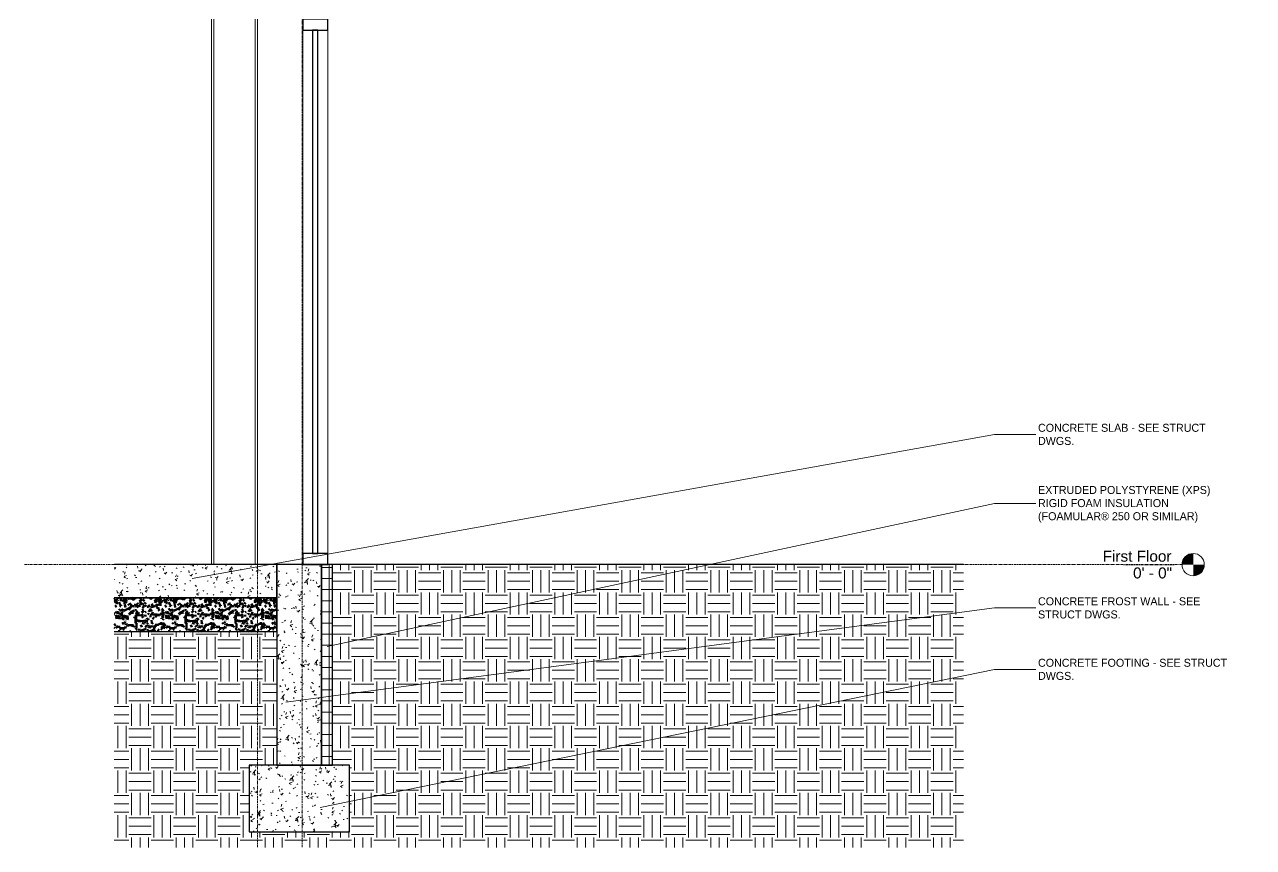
# Model space of a CAD drawing. Header units: inches. Extents: x -22111 to -21580, y -55 to 308.
# Drawn here: x -22111.5 to -21890.8, y -50.8 to 97 of the extents above; entities that cross this region are included whole.
import ezdxf

# ---------------------------------------------------------------- set-up
doc = ezdxf.new("R2010")
doc.units = ezdxf.units.IN
doc.header["$MEASUREMENT"] = 0
doc.linetypes.add('Grid Line 1_2_', pattern=[0.875, 0.5, -0.125, 0.125, -0.125])
for name, color, linetype, lineweight in [('A-ANNO-IDEN', 131, 'Continuous', 9), ('A-FLOR', 192, 'Continuous', 30), ('A-FLOR-LEVL', 51, 'Continuous', 9), ('A-FLOR-PATT', 8, 'Continuous', 70), ('A-GLAZ-CURT', 52, 'Continuous', 30), ('A-GLAZ-CWMG', 51, 'Continuous', 30), ('A-WALL-PATT', 111, 'Continuous', 70), ('C-BLDG-PADS', 91, 'Continuous', 200), ('C-TOPO', 7, 'Continuous', 30), ('L-SITE-WALL', 31, 'Continuous', 30), ('S-COLS', 52, 'Continuous', 30), ('S-FNDN', 32, 'Continuous', 30), ('S-GRID', 1, 'Continuous', 9)]:
    doc.layers.add(name, color=color, linetype=linetype, lineweight=lineweight)
doc.styles.add('Arial', font='arial.ttf', dxfattribs={"height": 1.967066})
doc.styles.add('Century Gothic', font='GOTHIC.TTF', dxfattribs={"height": 1.437112})
pattern_1 = [(50, (-26060.736, 71.503), (4.5907054, -0.4018678), [0.48, -5.28]), (355, (-26060.736, 71.503), (-0.887837, 4.8136977), [0.384, -4.224]), (100.451, (-26060.353, 71.47), (3.7019703, 4.4127226), [0.408, -4.487]), (46.184, (-26060.736, 72.783), (6.830659, -1.059043), [0.72, -7.92]), (96.636, (-26060.167, 72.695), (5.981664, 6.234015), [0.612, -6.731]), (351.184, (-26060.736, 72.783), (5.982082, 6.233824), [0.576, -6.336]), (21, (-26060.096, 72.463), (3.820292, -2.5770996), [0.48, -5.28]), (326, (-26060.096, 72.463), (1.557207, 4.640587), [0.384, -4.224]), (71.451, (-26059.777, 72.248), (5.3771466, 2.0647033), [0.408, -4.487]), (37.5, (-26060.736, 71.503), (0.07797216, 2.1307863), [0.211, -3.962, 0.211, -4.077, -4.24]), (37.5, (-26060.736, 71.503), (0.07797216, 2.1307863), [-8.461, 0.211, -4.029]), (7.5, (-26060.736, 71.503), (1.683907, 2.5243905), [0.211, -2.234, 0.211, -3.866, -1.616]), (7.5, (-26060.736, 71.503), (1.683907, 2.5243905), [-6.522, 0.211, -1.405]), (327.5, (-26062.163, 71.503), (3.4165268, -0.1442966), [0.211, -1.389, 0.211, -4.781, -6.624]), (327.5, (-26062.163, 71.503), (3.4165268, -0.1442966), [-6.592, 0.211, -6.413]), (317.5, (-26062.803, 71.503), (3.7324632, 0.6407147), [0.211, -1.869, 0.211, -3.104, -4.704]), (317.5, (-26062.803, 71.503), (3.7324632, 0.6407147), [-5.395, 0.211, -4.493])]
pattern_2 = [(0, (-26060.736, 71.503), (4, 4), [4, -4]), (0, (-26060.736, 73.003), (4, 4), [4, -4]), (0, (-26060.736, 74.503), (4, 4), [4, -4]), (90, (-26060.236, 75.003), (-4, 4), [4, -4]), (90, (-26058.736, 75.003), (-4, 4), [4, -4]), (90, (-26057.236, 75.003), (-4, 4), [4, -4])]

# ---------------------------------------------------------------- blocks, each defined once
blk = doc.blocks.new('Struct_Xcel_Sports Complex_rvt-1-Wall Section - One Story - Parapet _ Canopy - Exposed Structure')
at = {"layer": 'A-FLOR-PATT', "lineweight": 9}
h = blk.add_hatch(dxfattribs=at)
h.set_pattern_fill('FP_4', color=256, style=0, pattern_type=2)
h.set_pattern_definition(pattern_1)
h.paths.add_polyline_path([(-22066.14, -6), (-22066.14, 0), (-22095.34, 0), (-22095.34, -6)], flags=0)
at = {"layer": 'A-WALL-PATT', "lineweight": 9}
h = blk.add_hatch(dxfattribs=at)
h.set_pattern_fill('FP_4', color=8, style=0, pattern_type=2)
h.set_pattern_definition(pattern_1)
h.paths.add_polyline_path([(-22066.14, -36), (-22058.14, -36), (-22058.14, 0), (-22066.14, 0)], flags=0)
at = {"layer": 'S-FNDN', "lineweight": 9}
h = blk.add_hatch(dxfattribs=at)
h.set_pattern_fill('FP_4', color=8, style=0, pattern_type=2)
h.set_pattern_definition(pattern_1)
h.paths.add_polyline_path([(-22053.14, -48), (-22053.14, -36), (-22071.14, -36), (-22071.14, -48)], flags=0)
at = {"layer": 'A-FLOR', "color": 7}
for p, q in [((-22066.14, 0), (-22095.34, 0)), ((-22066.14, -6), (-22066.14, 0)), ((-22095.34, -6), (-22066.14, -6))]:
    blk.add_line(p, q, dxfattribs=at)
at = {"layer": 'L-SITE-WALL', "color": 7}
for p, q in [((-22066.14, 0), (-22066.14, -36)), ((-22058.14, 0), (-22066.14, 0)), ((-22058.14, -36), (-22058.14, 0)), ((-22066.14, -36), (-22058.14, -36))]:
    blk.add_line(p, q, dxfattribs=at)
at = {"layer": 'S-FNDN', "color": 7}
for p, q in [((-22053.14, -36), (-22071.14, -36)), ((-22071.14, -36), (-22071.14, -48)), ((-22053.14, -48), (-22053.14, -36)), ((-22071.14, -48), (-22053.14, -48))]:
    blk.add_line(p, q, dxfattribs=at)
blk = doc.blocks.new('W-Wide Flange-Column - B4_C-1389226-Wall Section - One Story - Parapet _ Canopy - Exposed Structure')
at = {"layer": 'S-COLS', "color": 43, "lineweight": 18}
for p, q in [((-22077.89, 144.92), (-22077.89, 0)), ((-22077.46, 144.9), (-22077.46, 0)), ((-22070.07, 144.59), (-22070.07, 0)), ((-22069.64, 142.63), (-22069.64, 0))]:
    blk.add_line(p, q, dxfattribs=at)
blk = doc.blocks.new('System Panel - INSULATED LOW-E GLAZING _SEE ELEVATIONS FOR U-FACTOR_ SHGC_ _ LT_-827454-Wall Section - One Story - Parapet _ Canopy - Exposed Structure')
at = {"layer": 'A-GLAZ-CURT', "color": 7}
for p, q in [((-22058.77, 96), (-22059.77, 96)), ((-22059.77, 96), (-22059.77, 2)), ((-22058.77, 2), (-22058.77, 96)), ((-22059.77, 2), (-22058.77, 2))]:
    blk.add_line(p, q, dxfattribs=at)
at = {"layer": 'A-GLAZ-CURT', "color": 10, "lineweight": 18}
for p, q in [((-22059.77, 96), (-22058.77, 96)), ((-22059.77, 96), (-22059.77, 2)), ((-22058.77, 2), (-22058.77, 96)), ((-22059.77, 2), (-22058.77, 2))]:
    blk.add_line(p, q, dxfattribs=at)
blk = doc.blocks.new('Rectangular Mullion - Exterior 2_ x 4_5_-769167-Wall Section - One Story - Parapet _ Canopy - Exposed Structure')
at = {"layer": 'A-GLAZ-CWMG', "color": 7}
for p, q in [((-22057.02, 2), (-22061.52, 2)), ((-22061.52, 2), (-22061.52, 0)), ((-22061.52, 0), (-22057.02, 0)), ((-22057.02, 0), (-22057.02, 2))]:
    blk.add_line(p, q, dxfattribs=at)
blk = doc.blocks.new('Rectangular Mullion - Exterior 2_ x 4_5_-1135305-Wall Section - One Story - Parapet _ Canopy - Exposed Structure')
at = {"layer": 'A-GLAZ-CWMG', "color": 7}
for p, q in [((-22057.02, 98), (-22061.52, 98)), ((-22061.52, 98), (-22061.52, 96)), ((-22057.02, 96), (-22057.02, 98)), ((-22061.52, 96), (-22057.02, 96))]:
    blk.add_line(p, q, dxfattribs=at)
blk = doc.blocks.new('Rectangular Mullion - Exterior 2_ x 4_5_-1142343-Wall Section - One Story - Parapet _ Canopy - Exposed Structure')
at = {"layer": 'A-GLAZ-CWMG', "color": 10, "lineweight": 18}
for p, q in [((-22061.52, 96), (-22059.77, 96)), ((-22059.77, 96), (-22058.77, 96)), ((-22058.77, 96), (-22057.02, 96)), ((-22059.77, 2), (-22061.52, 2)), ((-22058.77, 2), (-22059.77, 2)), ((-22057.02, 2), (-22058.77, 2))]:
    blk.add_line(p, q, dxfattribs=at)
at = {"layer": 'A-GLAZ-CWMG', "color": 43, "lineweight": 18}
for p, q in [((-22061.52, 96), (-22061.52, 2)), ((-22057.02, 96), (-22057.02, 2))]:
    blk.add_line(p, q, dxfattribs=at)
blk = doc.blocks.new('Level - Level Head - Circle-15001-Wall Section - One Story - Parapet _ Canopy - Exposed Structure')
at = {"layer": 'A-FLOR-LEVL'}
h = blk.add_hatch(color=256, dxfattribs=at)
edge = h.paths.add_edge_path(flags=0)
edge.add_line((-21901.6, 0), (-21903.6, 0))
edge.add_arc((-21901.6, 0), 2, 90, 180, ccw=False)
edge.add_line((-21901.6, 2), (-21901.6, 0))
h = blk.add_hatch(color=256, dxfattribs=at)
edge = h.paths.add_edge_path(flags=0)
edge.add_line((-21901.6, -2), (-21901.6, 0))
edge.add_line((-21901.6, 0), (-21899.6, 0))
edge.add_arc((-21901.6, 0), 2, 270, 360, ccw=False)
blk.add_circle((-21901.6, 0), 2, dxfattribs=at)

msp = doc.modelspace()

# ---------------------------------------------------------------- hatches: boundary and pattern name
at = {"layer": 'A-WALL-PATT', "lineweight": 9}
h = msp.add_hatch(dxfattribs=at)
h.set_pattern_fill('FP_5', color=8, style=0, pattern_type=2)
h.set_pattern_definition([(0, (-26060.736, 71.503), (0, 2), []), (90, (-26060.736, 71.503), (-2, 1e-16), [])])
h.paths.add_polyline_path([(-22056.14023, -36), (-22056.14023, 0), (-22058.14023, 0), (-22058.14023, -36)], flags=0)
at = {"layer": 'C-BLDG-PADS'}
h = msp.add_hatch(dxfattribs=at)
h.set_pattern_fill('FP_6', color=253, style=0, pattern_type=2)
h.set_pattern_definition([(212.005, (-26061.273, 72.847), (-26.87339808, -17.91590443), [0.845, -83.662]), (213.69, (-26060.736, 73.205), (-8.957864, -8.9572882), [0.646, -31.652]), (198.435, (-26060.467, 73.295), (-17.9155599, -8.9581162), [0.283, -28.044]), (180, (-26060.109, 73.295), (-1e-15, -8.958), [0.358, -8.599]), (161.565, (-26059.84, 73.205), (-8.957784, -0.0003082), [0.283, -28.044]), (333.435, (-26059.75, 79.655), (8.9576883, 8e-06), [0.401, -19.63]), (296.565, (-26059.84, 79.834), (8.9576803, -8.9576963), [0.2, -19.83]), (270, (-26059.84, 80.282), (8.958, 5e-16), [0.448, -8.51]), (186.34, (-26059.75, 74.459), (-71.66213933, -8.95730298), [0.811, -80.305]), (296.565, (-26057.78, 80.013), (8.9576803, -8.9576963), [0.2, -19.83]), (303.69, (-26057.959, 80.282), (8.9572882, -8.957864), [0.323, -31.975]), (229.399, (-26056.526, 76.34), (-44.7884875, -53.74735442), [0.826, -81.761]), (243.435, (-26056.257, 76.878), (8e-06, -8.9576883), [0.601, -19.429]), (213.69, (-26053.122, 75.892), (-8.957864, -8.9572882), [0.323, -31.975]), (33.69, (-26055.809, 73.384), (8.957864, 8.9572882), [0.323, -31.975]), (0, (-26055.988, 73.384), (0, 8.958), [0.179, -8.779]), (333.435, (-26056.167, 73.474), (8.9576883, 8e-06), [0.2, -19.83]), (284.036, (-26056.257, 73.832), (8.9579391, -26.8727428), [0.369, -36.564]), (270, (-26056.257, 74.011), (8.958, 5e-16), [0.179, -8.779]), (243.435, (-26056.257, 74.19), (8e-06, -8.9576883), [0.2, -19.83]), (135, (-26056.257, 74.28), (-8.957629, 0), [0.127, -12.542]), (90, (-26056.257, 74.19), (-8.958, 5e-16), [0.09, -8.868]), (18.435, (-26053.032, 78.311), (17.9155599, 8.9581162), [0.567, -27.76]), (6.34, (-26052.495, 78.49), (71.66213933, 8.95730298), [0.811, -80.305]), (180, (-26052.853, 76.34), (-1e-15, -8.958), [0.537, -8.42]), (197.354, (-26051.42, 76.788), (-26.87350694, -8.95742511), [1.502, -148.658]), (198.435, (-26051.151, 76.878), (-17.9155599, -8.9581162), [0.283, -28.044]), (213.69, (-26050.882, 77.057), (-8.957864, -8.9572882), [0.323, -31.975]), (251.565, (-26050.793, 77.326), (0.0003082, -8.957784), [0.283, -28.044]), (243.435, (-26050.703, 77.505), (8e-06, -8.9576883), [0.2, -19.83]), (270, (-26050.703, 77.684), (8.958, 5e-16), [0.179, -8.779]), (293.199, (-26050.972, 78.311), (8.9578529, -17.9159109), [0.682, -67.538]), (315, (-26051.241, 78.58), (8.957629, 0), [0.38, -12.288]), (0, (-26051.688, 78.58), (0, 8.958), [0.448, -8.51]), (341.565, (-26053.659, 76.43), (8.957784, 0.0003082), [0.283, -28.044]), (303.69, (-26053.838, 76.699), (8.9572882, -8.957864), [0.323, -31.975]), (279.462, (-26053.928, 77.236), (8.95784894, -44.7887461), [0.545, -53.943]), (270, (-26053.928, 77.774), (8.958, 5e-16), [0.537, -8.42]), (239.036, (-26053.659, 78.221), (-8.9579617, -17.91521863), [0.522, -51.71]), (188.13, (-26053.032, 78.311), (-53.7463539, -8.95781553), [0.633, -62.708]), (116.565, (-26059.661, 78.042), (-8.9576803, 8.9576963), [0.2, -19.83]), (135, (-26059.482, 77.863), (-8.957629, 0), [0.253, -12.415]), (168.69, (-26059.034, 77.774), (-8.9579967, -0.00018556), [0.457, -45.219]), (191.31, (-26058.586, 77.863), (-35.8309957, -8.9580389), [0.457, -45.219]), (194.036, (-26058.228, 77.953), (-26.8727428, -8.9579391), [0.369, -36.564]), (236.31, (-26058.048, 78.221), (-8.9578324, -17.9148854), [0.323, -31.975]), (236.31, (-26057.869, 78.49), (-8.9578324, -17.9148854), [0.323, -31.975]), (270, (-26057.869, 78.759), (8.958, 5e-16), [0.269, -8.689]), (291.801, (-26058.048, 79.207), (8.957258, -17.91576455), [0.482, -47.757]), (116.565, (-26057.959, 77.326), (-8.9576803, 8.9576963), [0.401, -19.63]), (168.69, (-26057.511, 77.236), (-8.9579967, -0.00018556), [0.457, -45.219]), (194.036, (-26057.153, 77.326), (-26.8727428, -8.9579391), [0.369, -36.564]), (225, (-26056.884, 77.594), (0, -8.957629), [0.38, -12.288]), (251.565, (-26056.794, 77.863), (0.0003082, -8.957784), [0.283, -28.044]), (296.565, (-26056.974, 78.221), (8.9576803, -8.9576963), [0.401, -19.63]), (315, (-26057.153, 78.401), (8.957629, 0), [0.253, -12.415]), (326.31, (-26057.421, 78.58), (17.9148854, -8.9578324), [0.323, -31.975]), (0, (-26057.601, 78.58), (0, 8.958), [0.179, -8.779]), (33.69, (-26057.869, 78.401), (8.957864, 8.9572882), [0.323, -31.975]), (71.565, (-26057.959, 78.132), (-0.0003082, 8.957784), [0.283, -28.044]), (63.435, (-26058.048, 77.953), (-8e-06, 8.9576883), [0.2, -19.83]), (71.565, (-26058.138, 77.684), (-0.0003082, 8.957784), [0.283, -28.044]), (104.036, (-26058.138, 77.326), (-8.9579391, 26.8727428), [0.369, -36.564]), (45, (-26058.317, 77.147), (0, 8.957629), [0.253, -12.415]), (18.435, (-26058.586, 77.057), (17.9155599, 8.9581162), [0.283, -28.044]), (0, (-26059.034, 77.057), (0, 8.958), [0.448, -8.51]), (14.036, (-26059.392, 76.967), (26.8727428, 8.9579391), [0.369, -36.564]), (341.565, (-26059.661, 77.057), (8.957784, 0.0003082), [0.283, -28.044]), (270, (-26059.661, 77.326), (8.958, 5e-16), [0.269, -8.689]), (225, (-26059.392, 77.594), (0, -8.957629), [0.38, -12.288]), (198.435, (-26058.855, 77.774), (-17.9155599, -8.9581162), [0.567, -27.76]), (180, (-26058.407, 77.774), (-1e-15, -8.958), [0.448, -8.51]), (153.435, (-26058.228, 77.684), (-8.9576883, -8e-06), [0.2, -19.83]), (206.565, (-26054.824, 76.251), (-8.9576963, -8.9576803), [0.2, -19.83]), (146.31, (-26054.555, 76.072), (-17.9148854, 8.9578324), [0.323, -31.975]), (119.745, (-26054.197, 75.445), (-26.87308628, 44.78839085), [0.722, -71.498]), (95.711, (-26054.107, 74.549), (-8.95799678, 80.61974011), [0.9, -89.124]), (90, (-26054.107, 74.459), (-8.958, 5e-16), [0.09, -8.868]), (63.435, (-26054.197, 74.28), (-8e-06, 8.9576883), [0.2, -19.83]), (26.565, (-26054.376, 74.19), (8.9576963, 8.9576803), [0.2, -19.83]), (0, (-26054.645, 74.19), (0, 8.958), [0.269, -8.689]), (0, (-26054.734, 74.19), (0, 8.958), [0.09, -8.868]), (0, (-26054.913, 74.19), (0, 8.958), [0.179, -8.779]), (326.31, (-26055.182, 74.37), (17.9148854, -8.9578324), [0.323, -31.975]), (333.435, (-26055.361, 74.459), (8.9576883, 8e-06), [0.2, -19.83]), (284.036, (-26055.451, 74.818), (8.9579391, -26.8727428), [0.369, -36.564]), (270, (-26055.451, 74.997), (8.958, 5e-16), [0.179, -8.779]), (270, (-26055.451, 75.265), (8.958, 5e-16), [0.269, -8.689]), (258.69, (-26055.361, 75.713), (0.00018556, -8.9579967), [0.457, -45.219]), (231.34, (-26055.003, 76.161), (-26.87340764, -35.83101243), [0.574, -56.784]), (270, (-26053.122, 75.982), (8.958, 5e-16), [0.09, -8.868]), (270, (-26053.122, 76.072), (8.958, 5e-16), [0.09, -8.868]), (326.31, (-26053.39, 76.251), (17.9148854, -8.9578324), [0.323, -31.975]), (333.435, (-26053.928, 76.519), (8.9576883, 8e-06), [0.601, -19.429]), (0, (-26054.376, 76.519), (0, 8.958), [0.448, -8.51]), (63.435, (-26054.465, 76.34), (-8e-06, 8.9576883), [0.2, -19.83]), (90, (-26054.465, 75.982), (-8.958, 5e-16), [0.358, -8.599]), (135, (-26054.197, 75.713), (-8.957629, 0), [0.38, -12.288]), (161.565, (-26053.928, 75.624), (-8.957784, -0.0003082), [0.283, -28.044]), (180, (-26053.659, 75.624), (-1e-15, -8.958), [0.269, -8.689]), (198.435, (-26053.39, 75.713), (-17.9155599, -8.9581162), [0.283, -28.044]), (351.87, (-26056.884, 80.55), (8.95805297, 0.00015742), [1.267, -62.074]), (14.036, (-26057.242, 80.461), (26.8727428, 8.9579391), [0.369, -36.564]), (53.13, (-26057.511, 80.103), (17.915248, 26.873568), [0.448, -44.341]), (95.194, (-26057.421, 79.117), (-8.95711722, 89.5779449), [0.989, -97.952]), (101.31, (-26057.332, 78.669), (-8.9580389, 35.8309957), [0.457, -45.219]), (143.13, (-26056.974, 78.401), (-26.873568, 17.915248), [0.448, -44.341]), (161.565, (-26056.705, 78.311), (-8.957784, -0.0003082), [0.283, -28.044]), (198.435, (-26056.436, 78.401), (-17.9155599, -8.9581162), [0.283, -28.044]), (225, (-26055.988, 78.848), (0, -8.957629), [0.633, -12.035]), (228.814, (-26055.361, 79.565), (-53.74628727, -62.70433779), [0.952, -94.27]), (251.565, (-26055.272, 79.834), (0.0003082, -8.957784), [0.283, -28.044]), (270, (-26055.272, 79.923), (8.958, 5e-16), [0.09, -8.868]), (288.435, (-26055.361, 80.192), (8.9581162, -17.9155599), [0.283, -28.044]), (326.31, (-26055.63, 80.371), (17.9148854, -8.9578324), [0.323, -31.975]), (90, (-26059.75, 78.221), (-8.958, 5e-16), [0.627, -8.331]), (338.199, (-26058.496, 79.386), (26.8731506, -8.95793675), [0.482, -47.757]), (0, (-26059.034, 79.386), (0, 8.958), [0.537, -8.42]), (30.964, (-26059.482, 79.117), (26.87323767, 17.9153709), [0.522, -51.71]), (45, (-26059.75, 78.848), (0, 8.957629), [0.38, -12.288]), (90, (-26061.184, 75.355), (-8.958, 5e-16), [0.627, -8.331]), (116.565, (-26060.915, 74.818), (-8.9576803, 8.9576963), [0.601, -19.429]), (153.435, (-26060.377, 74.549), (-8.9576883, -8e-06), [0.601, -19.429]), (180, (-26059.93, 74.549), (-1e-15, -8.958), [0.448, -8.51]), (218.66, (-26059.482, 74.907), (-8.95794083, -8.9580008), [0.574, -56.784]), (231.34, (-26059.123, 75.355), (-26.87340764, -35.83101243), [0.574, -56.784]), (213.69, (-26058.586, 75.713), (-8.957864, -8.9572882), [0.646, -31.652]), (239.036, (-26058.317, 76.161), (-8.9579617, -17.91521863), [0.522, -51.71]), (270, (-26058.317, 76.34), (8.958, 5e-16), [0.179, -8.779]), (270, (-26058.317, 76.609), (8.958, 5e-16), [0.269, -8.689]), (315, (-26058.586, 76.878), (8.957629, 0), [0.38, -12.288]), (350.538, (-26059.123, 76.967), (8.9579364, 0.0003792), [0.545, -53.943]), (14.036, (-26059.84, 76.788), (26.8727428, 8.9579391), [0.739, -36.195]), (18.435, (-26060.646, 76.519), (17.9155599, 8.9581162), [0.85, -27.477]), (45, (-26060.915, 76.251), (0, 8.957629), [0.38, -12.288]), (45, (-26061.184, 75.982), (0, 8.957629), [0.38, -12.288]), (108.435, (-26059.213, 74.011), (-8.9581162, 17.9155599), [0.567, -27.76]), (126.87, (-26058.944, 73.653), (-8.958216, 8.957584), [0.448, -44.341]), (146.31, (-26058.676, 73.474), (-17.9148854, 8.9578324), [0.323, -31.975]), (161.565, (-26058.407, 73.384), (-8.957784, -0.0003082), [0.283, -28.044]), (135, (-26058.138, 73.116), (-8.957629, 0), [0.38, -12.288]), (161.565, (-26057.869, 73.026), (-8.957784, -0.0003082), [0.283, -28.044]), (180, (-26057.601, 73.026), (-1e-15, -8.958), [0.269, -8.689]), (206.565, (-26057.421, 73.116), (-8.9576963, -8.9576803), [0.2, -19.83]), (206.565, (-26057.063, 73.295), (-8.9576963, -8.9576803), [0.401, -19.63]), (189.462, (-26056.526, 73.384), (-44.7887461, -8.95784894), [0.545, -53.943]), (243.435, (-26056.346, 73.743), (8e-06, -8.9576883), [0.401, -19.63]), (270, (-26056.346, 73.832), (8.958, 5e-16), [0.09, -8.868]), (270, (-26056.346, 74.011), (8.958, 5e-16), [0.179, -8.779]), (326.31, (-26056.615, 74.549), (17.9148854, -8.9578324), [0.323, -31.975]), (327.995, (-26057.332, 74.997), (44.78954215, -26.8727667), [0.845, -83.662]), (329.036, (-26057.78, 75.265), (17.91521863, -8.9579617), [0.522, -51.71]), (341.565, (-26058.317, 75.445), (8.957784, 0.0003082), [0.567, -27.76]), (0, (-26058.676, 75.445), (0, 8.958), [0.358, -8.599]), (33.69, (-26058.944, 75.265), (8.957864, 8.9572882), [0.323, -31.975]), (53.13, (-26059.213, 74.907), (17.915248, 26.873568), [0.448, -44.341]), (63.435, (-26059.392, 74.549), (-8e-06, 8.9576883), [0.401, -19.63]), (225, (-26055.272, 73.832), (0, -8.957629), [0.38, -12.288]), (236.31, (-26055.092, 74.101), (-8.9578324, -17.9148854), [0.323, -31.975]), (270, (-26055.092, 74.19), (8.958, 5e-16), [0.09, -8.868]), (315, (-26055.272, 74.37), (8.957629, 0), [0.253, -12.415]), (333.435, (-26055.63, 74.549), (8.9576883, 8e-06), [0.401, -19.63]), (18.435, (-26056.167, 74.37), (17.9155599, 8.9581162), [0.567, -27.76]), (75.964, (-26056.257, 74.011), (-0.0005231, 8.9575682), [0.369, -36.564]), (71.565, (-26060.288, 72.309), (-0.0003082, 8.957784), [0.283, -28.044]), (135, (-26060.109, 72.13), (-8.957629, 0), [0.253, -12.415]), (146.31, (-26059.84, 71.951), (-17.9148854, 8.9578324), [0.323, -31.975]), (153.435, (-26059.482, 71.772), (-8.9576883, -8e-06), [0.401, -19.63]), (180, (-26059.392, 71.772), (-1e-15, -8.958), [0.09, -8.868]), (161.565, (-26059.123, 71.682), (-8.957784, -0.0003082), [0.283, -28.044]), (180, (-26058.765, 71.682), (-1e-15, -8.958), [0.358, -8.599]), (198.435, (-26058.496, 71.772), (-17.9155599, -8.9581162), [0.283, -28.044]), (210.964, (-26058.048, 72.041), (-26.87323767, -17.9153709), [0.522, -51.71]), (206.565, (-26057.869, 72.13), (-8.9576963, -8.9576803), [0.2, -19.83]), (251.565, (-26057.78, 72.399), (0.0003082, -8.957784), [0.283, -28.044]), (303.69, (-26057.959, 72.668), (8.9572882, -8.957864), [0.323, -31.975]), (306.87, (-26058.228, 73.026), (8.958216, -8.957584), [0.448, -44.341]), (323.13, (-26058.586, 73.295), (26.873568, -17.915248), [0.448, -44.341]), (345.964, (-26058.944, 73.384), (8.9575682, 0.0005231), [0.369, -36.564]), (18.435, (-26059.213, 73.295), (17.9155599, 8.9581162), [0.283, -28.044]), (30.964, (-26059.661, 73.026), (26.87323767, 17.9153709), [0.522, -51.71]), (39.806, (-26060.198, 72.578), (8.9575211, 8.95778325), [0.7, -69.263]), (135, (-26057.511, 71.772), (-8.957629, 0), [0.127, -12.542]), (153.435, (-26057.332, 71.682), (-8.9576883, -8e-06), [0.2, -19.83]), (191.31, (-26056.884, 71.772), (-35.8309957, -8.9580389), [0.457, -45.219]), (165.964, (-26056.526, 71.682), (-8.9575682, -0.0005231), [0.369, -36.564]), (175.236, (-26055.451, 71.593), (-8.95794982, -2.703e-05), [1.079, -106.787]), (206.565, (-26055.272, 71.682), (-8.9576963, -8.9576803), [0.2, -19.83]), (225, (-26055.092, 71.861), (0, -8.957629), [0.253, -12.415]), (270, (-26055.092, 72.309), (8.958, 5e-16), [0.448, -8.51]), (270, (-26055.092, 72.578), (8.958, 5e-16), [0.269, -8.689]), (308.66, (-26055.451, 73.026), (8.9580008, -8.95794083), [0.574, -56.784]), (338.199, (-26055.899, 73.205), (26.8731506, -8.95793675), [0.482, -47.757]), (348.69, (-26056.346, 73.295), (8.9579967, 0.00018556), [0.457, -45.219]), (18.435, (-26057.153, 73.026), (17.9155599, 8.9581162), [0.85, -27.477]), (36.87, (-26057.511, 72.757), (8.957584, 8.958216), [0.448, -44.341]), (68.199, (-26057.69, 72.309), (8.95793675, 26.8731506), [0.482, -47.757]), (101.31, (-26057.601, 71.861), (-8.9580389, 35.8309957), [0.457, -45.219]), (348.69, (-26058.407, 80.371), (8.9579967, 0.00018556), [0.457, -45.219]), (354.806, (-26059.392, 80.461), (8.95778778, 6.706e-05), [0.989, -97.952]), (0, (-26059.661, 80.461), (0, 8.958), [0.269, -8.689]), (45, (-26059.84, 80.282), (0, 8.957629), [0.253, -12.415]), (180, (-26059.123, 79.476), (-1e-15, -8.958), [0.269, -8.689]), (188.13, (-26058.496, 79.565), (-53.7463539, -8.95781553), [0.633, -62.708]), (172.875, (-26057.78, 79.476), (-8.95816064, 0.00012148), [0.722, -71.498]), (225, (-26057.69, 79.565), (0, -8.957629), [0.127, -12.542]), (270, (-26057.69, 79.834), (8.958, 5e-16), [0.269, -8.689]), (161.565, (-26054.824, 80.103), (-8.957784, -0.0003082), [0.283, -28.044]), (180, (-26054.465, 80.103), (-1e-15, -8.958), [0.358, -8.599]), (198.435, (-26054.197, 80.192), (-17.9155599, -8.9581162), [0.283, -28.044]), (170.538, (-26053.659, 80.103), (-8.9579364, -0.0003792), [0.545, -53.943]), (213.69, (-26053.39, 80.282), (-8.957864, -8.9572882), [0.323, -31.975]), (270, (-26053.39, 80.371), (8.958, 5e-16), [0.09, -8.868]), (296.565, (-26053.48, 80.55), (8.9576803, -8.9576963), [0.2, -19.83]), (341.565, (-26054.017, 80.73), (8.957784, 0.0003082), [0.567, -27.76]), (341.565, (-26054.555, 80.909), (8.957784, 0.0003082), [0.567, -27.76]), (14.036, (-26054.913, 80.819), (26.8727428, 8.9579391), [0.369, -36.564]), (45, (-26055.182, 80.55), (0, 8.957629), [0.38, -12.288]), (104.036, (-26055.092, 80.192), (-8.9579391, 26.8727428), [0.369, -36.564]), (0, (-26062.079, 72.399), (0, 8.958), [0.09, -8.868]), (315, (-26062.259, 72.578), (8.957629, 0), [0.253, -12.415]), (274.764, (-26062.348, 73.653), (8.95848298, -98.53539892), [1.079, -106.787]), (255.964, (-26062.259, 74.011), (0.0005231, -8.9575682), [0.369, -36.564]), (225, (-26062.079, 74.19), (0, -8.957629), [0.253, -12.415]), (198.435, (-26061.273, 74.459), (-17.9155599, -8.9581162), [0.85, -27.477]), (180, (-26061.184, 74.459), (-1e-15, -8.958), [0.09, -8.868]), (171.87, (-26060.557, 74.37), (-8.95805297, -0.00015742), [0.633, -62.708]), (146.31, (-26059.482, 74.28), (-17.9148854, 8.9578324), [0.323, -31.975]), (108.435, (-26059.303, 73.743), (-8.9581162, 17.9155599), [0.567, -27.76]), (90, (-26059.303, 73.653), (-8.958, 5e-16), [0.09, -8.868]), (71.565, (-26059.392, 73.384), (-0.0003082, 8.957784), [0.283, -28.044]), (26.565, (-26059.571, 73.295), (8.9576963, 8.9576803), [0.2, -19.83]), (18.435, (-26059.84, 73.205), (17.9155599, 8.9581162), [0.283, -28.044]), (126.87, (-26055.003, 72.578), (-8.958216, 8.957584), [0.448, -44.341]), (123.69, (-26054.824, 72.309), (-8.9572882, 8.957864), [0.323, -31.975]), (149.036, (-26054.376, 72.041), (-17.91521863, 8.9579617), [0.522, -51.71]), (168.69, (-26053.928, 71.951), (-8.9579967, -0.00018556), [0.457, -45.219]), (213.69, (-26053.659, 72.13), (-8.957864, -8.9572882), [0.323, -31.975]), (251.565, (-26053.57, 72.399), (0.0003082, -8.957784), [0.283, -28.044]), (270, (-26053.57, 72.488), (8.958, 5e-16), [0.09, -8.868]), (279.462, (-26053.659, 73.026), (8.95784894, -44.7887461), [0.545, -53.943]), (243.435, (-26053.57, 73.205), (8e-06, -8.9576883), [0.2, -19.83]), (270, (-26053.57, 73.295), (8.958, 5e-16), [0.09, -8.868]), (296.565, (-26053.838, 73.832), (8.9576803, -8.9576963), [0.601, -19.429]), (329.036, (-26054.286, 74.101), (17.91521863, -8.9579617), [0.522, -51.71]), (8.13, (-26054.913, 74.011), (53.7463539, 8.95781553), [0.633, -62.708]), (45, (-26055.272, 73.653), (0, 8.957629), [0.507, -12.161]), (45, (-26055.451, 73.474), (0, 8.957629), [0.253, -12.415]), (90, (-26055.451, 73.205), (-8.958, 5e-16), [0.269, -8.689]), (123.69, (-26055.272, 72.936), (-8.9572882, 8.957864), [0.323, -31.975]), (101.31, (-26053.928, 74.549), (-8.9580389, 35.8309957), [0.457, -45.219]), (108.435, (-26053.838, 74.28), (-8.9581162, 17.9155599), [0.283, -28.044]), (135, (-26053.749, 74.19), (-8.957629, 0), [0.127, -12.542]), (180, (-26053.48, 74.19), (-1e-15, -8.958), [0.269, -8.689]), (213.69, (-26053.211, 74.37), (-8.957864, -8.9572882), [0.323, -31.975]), (187.125, (-26052.495, 74.459), (-62.70415018, -8.9576466), [0.722, -71.498]), (236.31, (-26052.316, 74.728), (-8.9578324, -17.9148854), [0.323, -31.975]), (270, (-26052.316, 74.818), (8.958, 5e-16), [0.09, -8.868]), (288.435, (-26052.405, 75.086), (8.9581162, -17.9155599), [0.283, -28.044]), (285.945, (-26052.584, 75.713), (8.9570967, -26.87328262), [0.652, -64.561]), (315, (-26052.763, 75.892), (8.957629, 0), [0.253, -12.415]), (18.435, (-26053.032, 75.803), (17.9155599, 8.9581162), [0.283, -28.044]), (29.745, (-26053.659, 75.445), (44.78839085, 26.87308628), [0.722, -71.498]), (18.435, (-26053.928, 75.355), (17.9155599, 8.9581162), [0.283, -28.044]), (75.964, (-26054.017, 74.997), (-0.0005231, 8.9575682), [0.369, -36.564]), (180, (-26056.615, 77.326), (-1e-15, -8.958), [0.269, -8.689]), (180, (-26056.436, 77.326), (-1e-15, -8.958), [0.179, -8.779]), (135, (-26056.257, 77.147), (-8.957629, 0), [0.253, -12.415]), (90, (-26056.257, 76.878), (-8.958, 5e-16), [0.269, -8.689]), (26.565, (-26057.601, 75.445), (8.9576963, 8.9576803), [0.601, -19.429]), (341.565, (-26057.869, 75.534), (8.957784, 0.0003082), [0.283, -28.044]), (300.964, (-26058.138, 75.982), (17.9153709, -26.87323767), [0.522, -51.71]), (71.565, (-26056.436, 76.251), (-0.0003082, 8.957784), [0.283, -28.044]), (90, (-26056.436, 75.803), (-8.958, 5e-16), [0.448, -8.51]), (123.69, (-26056.257, 75.534), (-8.9572882, 8.957864), [0.323, -31.975]), (153.435, (-26055.899, 75.355), (-8.9576883, -8e-06), [0.401, -19.63]), (198.435, (-26055.63, 75.445), (-17.9155599, -8.9581162), [0.283, -28.044]), (243.435, (-26055.54, 75.624), (8e-06, -8.9576883), [0.2, -19.83]), (255.964, (-26055.451, 75.982), (0.0005231, -8.9575682), [0.369, -36.564]), (251.565, (-26055.361, 76.251), (0.0003082, -8.957784), [0.283, -28.044]), (291.801, (-26055.54, 76.699), (8.957258, -17.91576455), [0.482, -47.757]), (323.13, (-26055.899, 76.967), (26.873568, -17.915248), [0.448, -44.341]), (18.435, (-26056.167, 76.878), (17.9155599, 8.9581162), [0.283, -28.044]), (63.435, (-26056.346, 76.519), (-8e-06, 8.9576883), [0.401, -19.63]), (135, (-26057.063, 74.907), (-8.957629, 0), [0.38, -12.288]), (149.036, (-26056.615, 74.638), (-17.91521863, 8.9579617), [0.522, -51.71]), (146.31, (-26056.346, 74.459), (-17.9148854, 8.9578324), [0.323, -31.975]), (180, (-26056.167, 74.459), (-1e-15, -8.958), [0.179, -8.779]), (210.964, (-26055.719, 74.728), (-26.87323767, -17.9153709), [0.522, -51.71]), (243.435, (-26055.63, 74.907), (8e-06, -8.9576883), [0.2, -19.83]), (303.69, (-26055.809, 75.176), (8.9572882, -8.957864), [0.323, -31.975]), (321.34, (-26056.257, 75.534), (35.83101243, -26.87340764), [0.574, -56.784]), (345.964, (-26056.615, 75.624), (8.9575682, 0.0005231), [0.369, -36.564]), (11.31, (-26057.063, 75.534), (35.8309957, 8.9580389), [0.457, -45.219]), (26.565, (-26057.242, 75.445), (8.9576963, 8.9576803), [0.2, -19.83]), (71.565, (-26057.332, 75.176), (-0.0003082, 8.957784), [0.283, -28.044]), (15.945, (-26057.511, 77.147), (26.87328262, 8.9570967), [0.652, -64.561]), (29.745, (-26058.138, 76.788), (44.78839085, 26.87308628), [0.722, -71.498]), (63.435, (-26058.228, 76.609), (-8e-06, 8.9576883), [0.2, -19.83]), (90, (-26058.228, 76.34), (-8.958, 5e-16), [0.269, -8.689]), (104.036, (-26058.138, 75.982), (-8.9579391, 26.8727428), [0.369, -36.564]), (120.964, (-26057.869, 75.534), (-17.9153709, 26.87323767), [0.522, -51.71]), (153.435, (-26052.853, 80.282), (-8.9576883, -8e-06), [0.2, -19.83]), (180, (-26052.674, 80.282), (-1e-15, -8.958), [0.179, -8.779]), (209.745, (-26052.047, 80.64), (-44.78839085, -26.87308628), [0.722, -71.498]), (225, (-26051.688, 80.998), (0, -8.957629), [0.507, -12.161]), (239.036, (-26051.42, 81.446), (-8.9579617, -17.91521863), [0.522, -51.71]), (239.036, (-26051.151, 81.894), (-8.9579617, -17.91521863), [0.522, -51.71]), (270, (-26051.151, 81.984), (8.958, 5e-16), [0.09, -8.868]), (333.435, (-26051.33, 82.073), (8.9576883, 8e-06), [0.2, -19.83]), (0, (-26051.599, 82.073), (0, 8.958), [0.269, -8.689]), (45, (-26051.868, 81.805), (0, 8.957629), [0.38, -12.288]), (26.565, (-26052.943, 81.267), (8.9576963, 8.9576803), [1.202, -18.828]), (30.964, (-26053.39, 80.998), (26.87323767, 17.9153709), [0.522, -51.71]), (90, (-26053.39, 80.819), (-8.958, 5e-16), [0.179, -8.779]), (128.66, (-26053.032, 80.371), (-8.9580008, 8.95794083), [0.574, -56.784]), (255.964, (-26054.017, 77.415), (0.0005231, -8.9575682), [0.369, -36.564]), (281.31, (-26054.107, 77.863), (8.9580389, -35.8309957), [0.457, -45.219]), (309.806, (-26054.555, 78.401), (8.95778325, -8.9575211), [0.7, -69.263]), (329.036, (-26055.003, 78.669), (17.91521863, -8.9579617), [0.522, -51.71]), (345.964, (-26055.361, 78.759), (8.9575682, 0.0005231), [0.369, -36.564]), (0, (-26055.719, 78.759), (0, 8.958), [0.358, -8.599]), (26.565, (-26056.078, 78.58), (8.9576963, 8.9576803), [0.401, -19.63]), (45, (-26056.346, 78.311), (0, 8.957629), [0.38, -12.288]), (53.13, (-26056.615, 77.953), (17.915248, 26.873568), [0.448, -44.341]), (90, (-26056.615, 77.684), (-8.958, 5e-16), [0.269, -8.689]), (135, (-26056.346, 77.415), (-8.957629, 0), [0.38, -12.288]), (144.462, (-26055.719, 76.967), (-26.8730984, 17.9160047), [0.771, -76.287]), (135, (-26055.272, 76.519), (-8.957629, 0), [0.633, -12.035]), (153.435, (-26054.913, 76.34), (-8.9576883, -8e-06), [0.401, -19.63]), (206.565, (-26054.555, 76.519), (-8.9576963, -8.9576803), [0.401, -19.63]), (230.194, (-26054.107, 77.057), (-35.83120006, -44.78844078), [0.7, -69.263]), (66.801, (-26055.272, 79.207), (17.91616372, 44.78889012), [0.682, -67.538]), (90, (-26055.272, 78.938), (-8.958, 5e-16), [0.269, -8.689]), (153.435, (-26055.092, 78.848), (-8.9576883, -8e-06), [0.2, -19.83]), (153.435, (-26054.734, 78.669), (-8.9576883, -8e-06), [0.401, -19.63]), (149.036, (-26054.286, 78.401), (-17.91521863, 8.9579617), [0.522, -51.71]), (180, (-26053.838, 78.401), (-1e-15, -8.958), [0.448, -8.51]), (180, (-26053.301, 78.401), (-1e-15, -8.958), [0.537, -8.42]), (213.69, (-26053.032, 78.58), (-8.957864, -8.9572882), [0.323, -31.975]), (243.435, (-26052.853, 78.938), (8e-06, -8.9576883), [0.401, -19.63]), (277.125, (-26052.943, 79.655), (8.9576466, -62.70415018), [0.722, -71.498]), (315, (-26053.122, 79.834), (8.957629, 0), [0.253, -12.415]), (341.565, (-26053.39, 79.923), (8.957784, 0.0003082), [0.283, -28.044]), (352.875, (-26054.107, 80.013), (8.95816064, -0.00012148), [0.722, -71.498]), (0, (-26054.555, 80.013), (0, 8.958), [0.448, -8.51]), (21.801, (-26055.003, 79.834), (17.91576455, 8.957258), [0.482, -47.757]), (90, (-26050.972, 79.386), (-8.958, 5e-16), [0.358, -8.599]), (90, (-26050.972, 79.028), (-8.958, 5e-16), [0.358, -8.599]), (56.31, (-26051.151, 78.759), (8.9578324, 17.9148854), [0.323, -31.975]), (18.435, (-26051.42, 78.669), (17.9155599, 8.9581162), [0.283, -28.044]), (0, (-26052.316, 78.669), (0, 8.958), [0.896, -8.062]), (341.565, (-26052.584, 78.759), (8.957784, 0.0003082), [0.283, -28.044]), (296.565, (-26052.674, 78.938), (8.9576803, -8.9576963), [0.2, -19.83]), (278.13, (-26052.763, 79.565), (8.95781553, -53.7463539), [0.633, -62.708]), (270, (-26052.763, 79.655), (8.958, 5e-16), [0.09, -8.868]), (251.565, (-26052.674, 79.923), (0.0003082, -8.957784), [0.283, -28.044]), (225, (-26052.405, 80.192), (0, -8.957629), [0.38, -12.288]), (218.66, (-26051.957, 80.55), (-8.95794083, -8.9580008), [0.574, -56.784]), (225, (-26051.688, 80.819), (0, -8.957629), [0.38, -12.288]), (206.565, (-26051.509, 80.909), (-8.9576963, -8.9576803), [0.2, -19.83]), (180, (-26051.33, 80.909), (-1e-15, -8.958), [0.179, -8.779]), (123.69, (-26051.151, 80.64), (-8.9572882, 8.957864), [0.323, -31.975]), (108.435, (-26051.061, 80.371), (-8.9581162, 17.9155599), [0.283, -28.044]), (98.13, (-26050.972, 79.744), (-8.95781553, 53.7463539), [0.633, -62.708])])
h.paths.add_polyline_path([(-22066.14023, -12), (-22066.14023, -6), (-22095.34474, -6), (-22095.34474, -12)], flags=0)
at = {"layer": 'C-TOPO', "lineweight": 9}
h = msp.add_hatch(dxfattribs=at)
h.set_pattern_fill('FP_1', color=8, style=0, pattern_type=2)
h.set_pattern_definition(pattern_2)
h.paths.add_polyline_path([(-21942.82607, -50.80597), (-21942.82607, 0), (-22056.14023, 0), (-22056.14023, -36), (-22053.14023, -36), (-22053.14023, -48), (-22058.14023, -48), (-22058.14023, -50.80597), (-21944.57126, -50.80597)], flags=0)
h = msp.add_hatch(dxfattribs=at)
h.set_pattern_fill('FP_1', color=8, style=0, pattern_type=2)
h.set_pattern_definition(pattern_2)
h.paths.add_polyline_path([(-22071.14023, -50.80597), (-22066.14023, -50.80597), (-22066.14023, -48), (-22071.14023, -48), (-22071.14023, -36), (-22066.14023, -36), (-22066.14023, -12.00628), (-22095.34474, -12.00628), (-22095.34474, -50.80597)], flags=0)
h = msp.add_hatch(dxfattribs=at)
h.set_pattern_fill('FP_1', color=8, style=0, pattern_type=2)
h.set_pattern_definition(pattern_2)
h.paths.add_polyline_path([(-22060.87365, -50.80597), (-22058.14023, -50.80597), (-22058.14023, -48), (-22066.14023, -48), (-22066.14023, -50.80597), (-22062.54839, -50.80597)], flags=0)

# ---------------------------------------------------------------- linework, layer by layer
at = {"layer": 'A-ANNO-IDEN', "color": 153}
for p, q in [((-22081.38248, -2.47976), (-21937.25645, 23.37535)), ((-21937.25645, 23.37535), (-21929.46533, 23.37535)), ((-22057.15044, -14.71161), (-21937.25645, 10.99403)), ((-21937.25645, 10.99403), (-21929.46533, 10.99403)), ((-22064.5605, -24.6933), (-21937.25645, -7.79135)), ((-21937.25645, -7.79135), (-21929.46533, -7.79135)), ((-22058.36984, -43.62944), (-21937.25645, -18.831)), ((-21937.25645, -18.831), (-21929.46533, -18.831))]:
    msp.add_line(p, q, dxfattribs=at)
at = {"layer": 'C-BLDG-PADS', "color": 7, "lineweight": 30}
for p, q in [((-22066.14023, -6), (-22095.34474, -6)), ((-22066.14023, -12), (-22066.14023, -6)), ((-22095.34474, -12), (-22066.14023, -12))]:
    msp.add_line(p, q, dxfattribs=at)
at = {"layer": 'C-TOPO'}
for p, q in [((-21992.41559, 0), (-22056.14023, 0)), ((-21975.61379, 0), (-21992.41559, 0)), ((-21955.47021, 0), (-21975.61379, 0)), ((-21944.57126, 0), (-21955.47021, 0)), ((-21942.82607, 0), (-21944.57126, 0)), ((-22095.34474, -12.00628), (-22066.14023, -12.00628))]:
    msp.add_line(p, q, dxfattribs=at)
at = {"layer": 'C-TOPO', "color": 43, "lineweight": 18}
for p, q in [((-22056.14023, 0), (-21992.41553, 0)), ((-21992.41553, 0), (-21975.61377, 0)), ((-21975.61377, 0), (-21955.4707, 0)), ((-21955.4707, 0), (-21944.5708, 0)), ((-21942.82607, 0), (-21944.5708, 0)), ((-22095.34474, -12.00628), (-22066.14023, -12.00628))]:
    msp.add_line(p, q, dxfattribs=at)
at = {"layer": 'L-SITE-WALL', "color": 7}
for p, q in [((-22058.14023, 0), (-22058.14023, -36)), ((-22056.14023, 0), (-22058.14023, 0)), ((-22056.14023, -36), (-22056.14023, 0)), ((-22058.14023, -36), (-22056.14023, -36))]:
    msp.add_line(p, q, dxfattribs=at)
at = {"layer": 'S-GRID', "linetype": 'Grid Line 1_2_'}
for p, q in [((-22069.64023, -50.759), (-22069.64023, 288.75322)), ((-22061.64023, -50.759), (-22061.64023, 288.75322))]:
    msp.add_line(p, q, dxfattribs=at)

# ---------------------------------------------------------------- block references
at = {"lineweight": 5}
msp.add_blockref('Struct_Xcel_Sports Complex_rvt-1-Wall Section - One Story - Parapet _ Canopy - Exposed Structure', (0, 0), dxfattribs=at)
at = {"layer": 'A-FLOR-LEVL'}
msp.add_blockref('Level - Level Head - Circle-15001-Wall Section - One Story - Parapet _ Canopy - Exposed Structure', (0, 0), dxfattribs=at)
at = {"layer": 'A-GLAZ-CURT', "color": 10, "lineweight": 18}
msp.add_blockref('System Panel - INSULATED LOW-E GLAZING _SEE ELEVATIONS FOR U-FACTOR_ SHGC_ _ LT_-827454-Wall Section - One Story - Parapet _ Canopy - Exposed Structure', (0, 0), dxfattribs=at)
at = {"layer": 'A-GLAZ-CWMG', "color": 43, "lineweight": 18}
for name in ['Rectangular Mullion - Exterior 2_ x 4_5_-1135305-Wall Section - One Story - Parapet _ Canopy - Exposed Structure', 'Rectangular Mullion - Exterior 2_ x 4_5_-1142343-Wall Section - One Story - Parapet _ Canopy - Exposed Structure', 'Rectangular Mullion - Exterior 2_ x 4_5_-769167-Wall Section - One Story - Parapet _ Canopy - Exposed Structure']:
    msp.add_blockref(name, (0, 0), dxfattribs=at)
at = {"layer": 'S-COLS', "color": 43, "lineweight": 18}
msp.add_blockref('W-Wide Flange-Column - B4_C-1389226-Wall Section - One Story - Parapet _ Canopy - Exposed Structure', (0, 0), dxfattribs=at)

# ---------------------------------------------------------------- texts
at = {"layer": 'A-FLOR-LEVL', "insert": (-21905.49504, 2.48644), "char_height": 1.9670659, "width": 14.688, "attachment_point": 3, "line_spacing_factor": 0.938532, "style": 'Arial', "bg_fill": 3, "box_fill_scale": 1.25, "bg_fill_color": 0, "bg_fill_transparency": 0}
msp.add_mtext('First Floor', dxfattribs=at)

# ---------------------------------------------------------------- next in the draw order: texts
at = {"layer": 'A-ANNO-IDEN', "char_height": 1.4371118, "attachment_point": 1, "line_spacing_factor": 0.984117, "style": 'Century Gothic', "bg_fill": 3, "box_fill_scale": 1.25, "bg_fill_color": 0, "bg_fill_transparency": 0}
for s, insert, width in [('CONCRETE SLAB - SEE STRUCT\\PDWGS.', (-21929.46533, 25.28866), 33.084), ('EXTRUDED POLYSTYRENE (XPS)\\PRIGID FOAM INSULATION\\P(FOAMULAR® 250 OR SIMILAR)', (-21929.46533, 14.12162), 34.614), ('CONCRETE FROST WALL - SEE\\PSTRUCT DWGS.', (-21929.46533, -5.87804), 32.652), ('CONCRETE FOOTING - SEE STRUCT\\PDWGS.', (-21929.46533, -16.9177), 38.322)]:
    msp.add_mtext(s, dxfattribs=dict(at, insert=insert, width=width))
at = {"layer": 'A-FLOR-LEVL', "insert": (-21905.39704, -0.51877), "char_height": 1.967066, "width": 8.328, "attachment_point": 3, "line_spacing_factor": 0.938532, "style": 'Arial', "bg_fill": 3, "box_fill_scale": 1.25, "bg_fill_color": 0, "bg_fill_transparency": 0}
msp.add_mtext('0\' - 0"', dxfattribs=at)

# ---------------------------------------------------------------- next in the draw order: linework, layer by layer
at = {"layer": 'A-FLOR-LEVL', "linetype": 'Grid Line 1_2_'}
msp.add_line((-22111.4624, 0), (-21903.60334, 0), dxfattribs=at)

doc.saveas('drawing.dxf')
